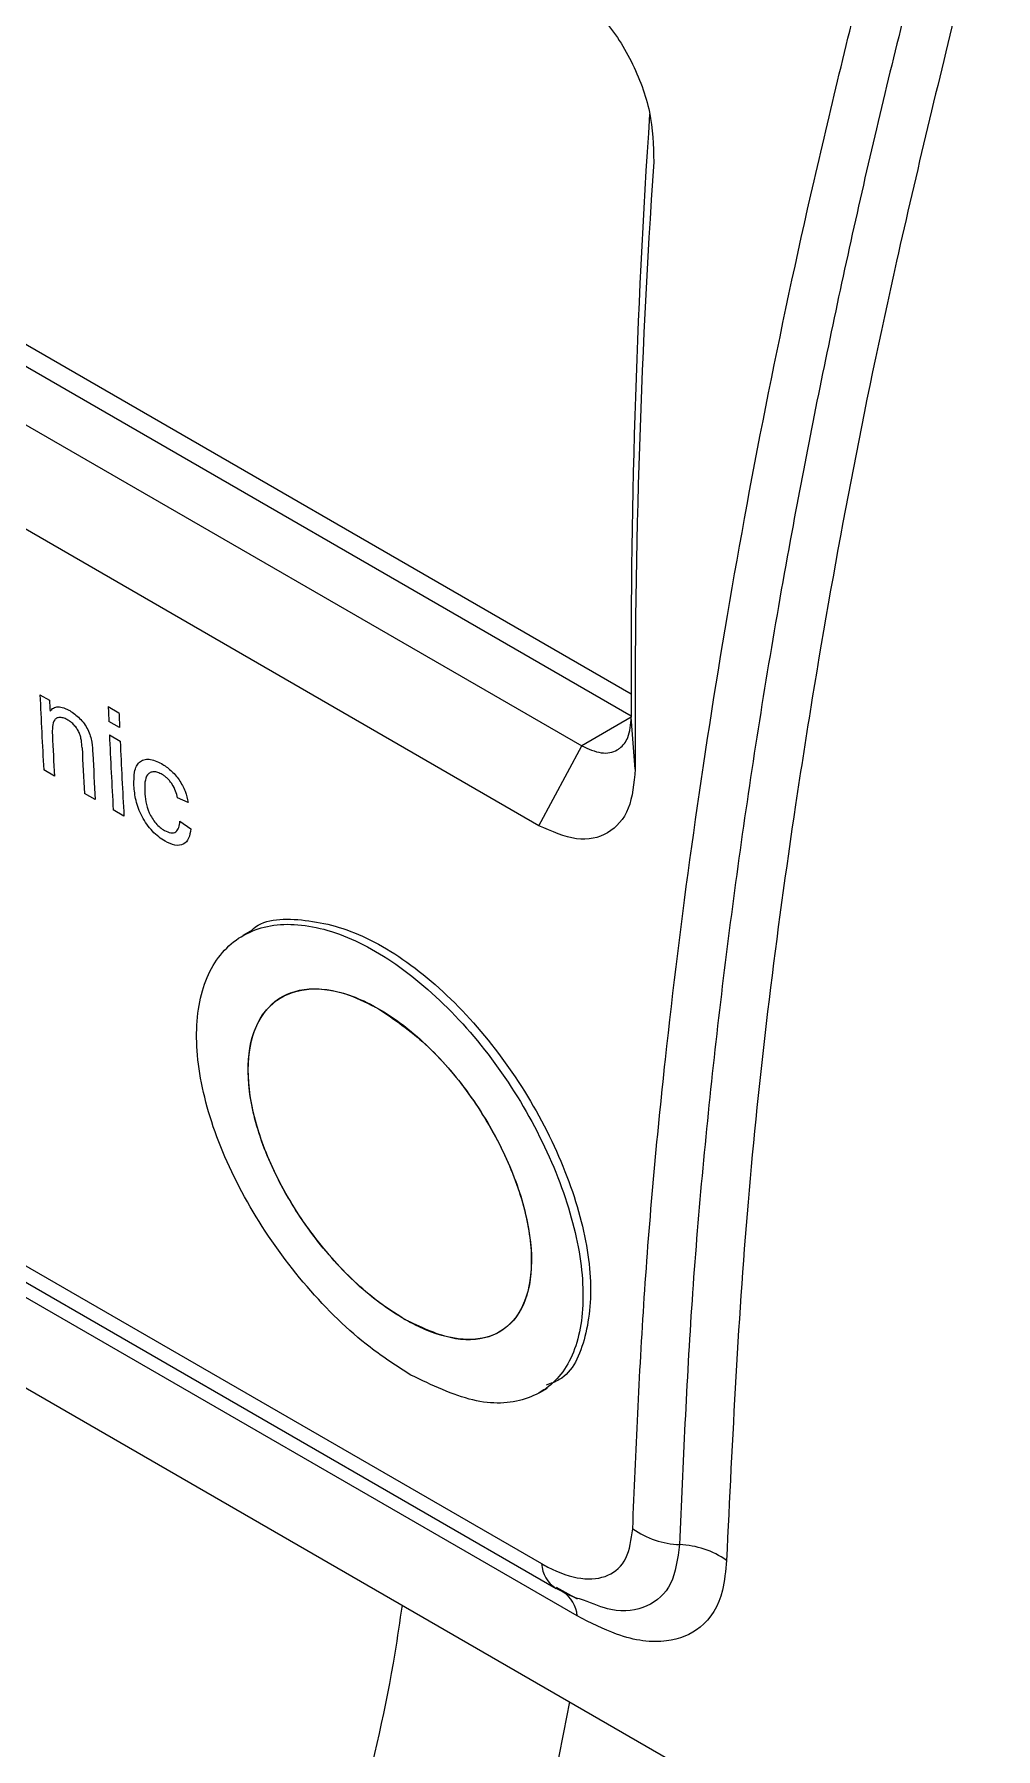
# Model space of a CAD drawing. Extents: x 75 to 2075, y 25 to 1460.
# Drawn here: x 1694.6 to 1732.4, y 731.2 to 798.8 of the extents above; entities that cross this region are included whole.
import ezdxf

# ---------------------------------------------------------------- set-up
doc = ezdxf.new("R2010")
doc.units = 0
doc.header["$LTSCALE"] = 5
doc.linetypes.add('SLD-KATı', pattern=[0])
doc.layers.get('0').update_dxf_attribs({"linetype": 'CONTINUOUS'})

msp = doc.modelspace()

# ---------------------------------------------------------------- linework, layer by layer
at = {"color": 7, "linetype": 'SLD-KATı'}
for p, q in [((1663.332, 804.388), (1718.087, 772.778)), ((1663.596, 803.374), (1718.093, 771.914)), ((1661.592, 802.218), (1716.14, 770.728)), ((1714.457, 767.582), (1659.909, 799.072)), ((1647.147, 772.631), (1736.041, 721.314)), ((1694.802, 772.739), (1695.18, 772.521)), ((1697.49, 772.274), (1697.915, 772.029)), ((1718.248, 769.804), (1718.093, 771.855)), ((1697.939, 771.445), (1697.515, 771.69)), ((1697.538, 771.159), (1697.963, 770.914)), ((1714.457, 767.582), (1716.14, 770.728)), ((1695.375, 769.534), (1694.951, 769.779)), ((1696.979, 768.608), (1696.554, 768.853)), ((1700.646, 768.489), (1700.224, 768.681)), ((1698.111, 767.954), (1697.686, 768.2)), ((1700.316, 767.755), (1700.743, 767.457)), ((1664.571, 767.376), (1714.561, 738.518)), ((1665.141, 766.397), (1715.131, 737.539)), ((1715.966, 736.456), (1665.976, 765.315)), ((1703.097, 763.424), (1702.799, 763.252)), ((1714.49, 745.258), (1714.794, 745.434)), ((1715.265, 737.475), (1715.131, 737.539)), ((1715.138, 737.585), (1715.963, 737.138))]:
    msp.add_line(p, q, dxfattribs=at)
at = {"color": 8, "linetype": 'SLD-KATı'}
msp.add_line((1718.093, 771.855), (1716.14, 770.728), dxfattribs=at)
at = {"color": 7, "linetype": 'SLD-KATı', "flags": 128}
msp.add_lwpolyline([(1715.399, 737.41), (1715.399, 737.411), (1715.265, 737.475)], dxfattribs=at)
at = {"color": 7, "linetype": 'SLD-KATı'}
for centre, radius, start, end in [((2036.49, 774.064), 318.405, 176.12132, 180.39735), ((2039.011, 772.029), 320.771, 176.12132, 180.39735), ((1973.722, 785.227), 279.199, 182.56367, 183.17186), ((1976.288, 785.112), 281.39, 182.56457, 182.651), ((1980.43, 783.828), 283.175, 182.33838, 182.45672), ((1980.854, 783.583), 283.175, 182.33838, 182.45672), ((1972.991, 784.921), 278.042, 182.83966, 183.17251), ((1976.458, 783.648), 279.199, 182.56367, 183.17186), ((1974.328, 784.249), 278.2, 182.80196, 183.17244), ((1974.764, 784.005), 278.211, 182.79924, 183.17244), ((1976.882, 783.403), 279.199, 182.56367, 183.17186), ((1720.135, 742.724), 3.459, 234.96235, 267.72013), ((1719.867, 735.815), 3.454, 55.06124, 87.83572)]:
    msp.add_arc(centre, radius, start, end, dxfattribs=at)
at = {"color": 8, "linetype": 'SLD-KATı'}
for centre, radius, start, end in [((1715.817, 738.594), 1.259, 183.47053, 236.94751), ((1714.721, 736.363), 1.248, 4.30364, 57.08993)]:
    msp.add_arc(centre, radius, start, end, dxfattribs=at)
at = {"color": 7, "linetype": 'SLD-KATı'}
for points, knots in [([(1718.149, 739.891), (1718.275, 742.911), (1718.527, 748.955), (1719.589, 760.682), (1721.61, 775.246), (1724.492, 789.919), (1726.717, 798.971), (1727.456, 801.978)], [0, 0, 0, 0, 0.1565718, 0.3133921, 0.5875238, 0.862996, 1, 1, 1, 1]), ([(1729.25, 801.172), (1728.878, 799.68), (1727.76, 795.202), (1726.098, 787.83), (1724.247, 778.52), (1722.627, 768.794), (1721.322, 758.704), (1720.396, 748.82), (1720.13, 742.453), (1719.998, 739.267)], [0, 0, 0, 0, 0.0680451, 0.2041507, 0.3404193, 0.5045916, 0.6690503, 0.8343789, 1, 1, 1, 1]), ([(1715.462, 800.645), (1715.964, 800.281), (1716.966, 799.553), (1718.155, 797.726), (1718.928, 795.663), (1718.959, 794.374), (1718.975, 793.727)], [0, 0, 0, 0, 0.2491232, 0.4985446, 0.7485763, 1, 1, 1, 1]), ([(1731.045, 800.371), (1730.184, 796.841), (1727.884, 787.407), (1725.869, 776.812), (1723.963, 764.624), (1722.529, 753.091), (1722.073, 743.462), (1721.845, 738.647)], [0, 0, 0, 0, 0.1618866, 0.4325107, 0.5001292, 0.7500647, 1, 1, 1, 1]), ([(1695.199, 772.097), (1695.242, 772.142), (1695.329, 772.231), (1695.517, 772.275), (1695.7, 772.241), (1695.855, 772.179), (1695.933, 772.136), (1695.973, 772.115)], [0, 0, 0, 0, 0.250013, 0.499793, 0.749542, 0.874742, 1, 1, 1, 1]), ([(1695.906, 771.74), (1695.854, 771.767), (1695.751, 771.822), (1695.603, 771.853), (1695.476, 771.833), (1695.346, 771.734), (1695.283, 771.49), (1695.288, 771.261), (1695.29, 771.147)], [0, 0, 0, 0, 0.125219, 0.250277, 0.375255, 0.500174, 0.749456, 1, 1, 1, 1]), ([(1695.973, 772.115), (1696.106, 772.024), (1696.306, 771.887), (1696.545, 771.607), (1696.696, 771.367), (1696.793, 771.114), (1696.864, 770.79), (1696.876, 770.567), (1696.885, 770.418)], [0, 0, 0, 0, 0.249218, 0.374884, 0.49917, 0.624161, 0.749348, 1, 1, 1, 1]), ([(1716.14, 770.728), (1716.403, 770.609), (1716.929, 770.371), (1717.404, 770.476), (1717.746, 770.704), (1718.025, 771.051), (1718.069, 771.57), (1718.093, 771.855)], [0, 0, 0, 0, 0.2503398, 0.4998377, 0.5449295, 0.7501794, 1, 1, 1, 1]), ([(1696.461, 770.65), (1696.455, 770.744), (1696.445, 770.891), (1696.405, 771.094), (1696.348, 771.254), (1696.264, 771.405), (1696.155, 771.544), (1696.033, 771.66), (1695.948, 771.714), (1695.906, 771.74)], [0, 0, 0, 0, 0.250352, 0.386459, 0.50029, 0.625047, 0.74871, 0.874825, 1, 1, 1, 1]), ([(1698.505, 769.162), (1698.503, 769.348), (1698.501, 769.63), (1698.594, 769.928), (1698.715, 770.097), (1698.886, 770.191), (1699.169, 770.224), (1699.424, 770.105), (1699.593, 770.025)], [0, 0, 0, 0, 0.250305, 0.380249, 0.500707, 0.625681, 0.750986, 1, 1, 1, 1]), ([(1699.593, 770.025), (1699.715, 769.945), (1699.957, 769.786), (1700.239, 769.46), (1700.418, 769.169), (1700.558, 768.862), (1700.611, 768.638), (1700.646, 768.489)], [0, 0, 0, 0, 0.2499955, 0.4994321, 0.6246771, 0.7499428, 1, 1, 1, 1]), ([(1718.248, 769.804), (1718.196, 769.253), (1718.091, 768.152), (1717.226, 767.197), (1715.972, 766.905), (1714.962, 767.356), (1714.457, 767.582)], [0, 0, 0, 0, 0.2508511, 0.5009857, 0.7503016, 1, 1, 1, 1]), ([(1699.731, 766.968), (1699.647, 767.021), (1699.478, 767.128), (1699.23, 767.357), (1699.007, 767.632), (1698.817, 767.938), (1698.675, 768.257), (1698.549, 768.678), (1698.522, 768.969), (1698.505, 769.162)], [0, 0, 0, 0, 0.125063, 0.250039, 0.375014, 0.500016, 0.624981, 0.750052, 1, 1, 1, 1]), ([(1699.616, 769.599), (1699.558, 769.628), (1699.442, 769.688), (1699.281, 769.713), (1699.144, 769.681), (1699.002, 769.569), (1698.922, 769.306), (1698.927, 769.053), (1698.929, 768.925)], [0, 0, 0, 0, 0.125136, 0.250203, 0.375259, 0.500335, 0.749592, 1, 1, 1, 1]), ([(1700.224, 768.681), (1700.201, 768.769), (1700.154, 768.944), (1700.042, 769.171), (1699.925, 769.333), (1699.827, 769.441), (1699.722, 769.532), (1699.651, 769.577), (1699.616, 769.599)], [0, 0, 0, 0, 0.250151, 0.499462, 0.62442, 0.749643, 0.874758, 1, 1, 1, 1]), ([(1698.929, 768.925), (1698.939, 768.793), (1698.961, 768.529), (1699.063, 768.16), (1699.219, 767.871), (1699.364, 767.67), (1699.533, 767.502), (1699.65, 767.427), (1699.708, 767.39)], [0, 0, 0, 0, 0.25043, 0.499831, 0.624836, 0.7499, 0.874899, 1, 1, 1, 1]), ([(1699.708, 767.39), (1699.792, 767.35), (1699.92, 767.289), (1700.064, 767.299), (1700.189, 767.348), (1700.284, 767.5), (1700.306, 767.67), (1700.316, 767.755)], [0, 0, 0, 0, 0.246956, 0.375105, 0.499905, 0.749467, 1, 1, 1, 1]), ([(1700.743, 767.457), (1700.723, 767.326), (1700.683, 767.063), (1700.466, 766.825), (1700.131, 766.777), (1699.865, 766.904), (1699.731, 766.968)], [0, 0, 0, 0, 0.250533, 0.500246, 0.749984, 1, 1, 1, 1]), ([(1709.408, 745.947), (1710.245, 745.548), (1711.918, 744.749), (1714.016, 744.845), (1715.521, 745.923), (1716.267, 747.964), (1716.173, 750.733), (1715.243, 753.92), (1713.58, 757.15), (1711.36, 760.045), (1708.825, 762.275), (1706.249, 763.587), (1703.925, 763.839), (1702.122, 763.009), (1701.056, 761.199), (1700.859, 758.616), (1701.563, 755.549), (1703.09, 752.336), (1705.251, 749.355), (1707.479, 747.182), (1708.873, 746.29), (1709.408, 745.947)], [0, 0, 0, 0, 0.05328, 0.106553, 0.160041, 0.213898, 0.26796, 0.321984, 0.375824, 0.42948, 0.48302, 0.53651, 0.589989, 0.64349, 0.697057, 0.750762, 0.804662, 0.858719, 0.912748, 0.966501, 1, 1, 1, 1]), ([(1703.101, 763.418), (1703.106, 763.424), (1703.552, 763.914), (1705.085, 763.976), (1707.468, 763.419), (1710.08, 761.723), (1712.521, 759.228), (1714.557, 756.18), (1715.964, 752.946), (1716.614, 749.865), (1716.375, 747.38), (1715.695, 745.876), (1714.915, 745.61), (1714.734, 745.549)], [0, 0, 0, 0, 0.001223, 0.108582, 0.21571, 0.322736, 0.429741, 0.536787, 0.643968, 0.751426, 0.859276, 0.96744, 1, 1, 1, 1]), ([(1709.162, 748.139), (1709.777, 747.846), (1711.006, 747.26), (1712.553, 747.336), (1713.665, 748.133), (1714.217, 749.635), (1714.148, 751.665), (1713.462, 754), (1712.232, 756.364), (1710.595, 758.482), (1708.731, 760.114), (1706.844, 761.075), (1705.147, 761.263), (1703.834, 760.659), (1703.06, 759.335), (1702.92, 757.441), (1703.434, 755.189), (1704.547, 752.828), (1706.124, 750.637), (1707.75, 749.043), (1708.771, 748.389), (1709.162, 748.139)], [0, 0, 0, 0, 0.053318, 0.106629, 0.160122, 0.21394, 0.267967, 0.321997, 0.375878, 0.429572, 0.483122, 0.536593, 0.590046, 0.643534, 0.697122, 0.75087, 0.804804, 0.858854, 0.91284, 0.966563, 1, 1, 1, 1]), ([(1708.137, 760.372), (1707.748, 760.57), (1706.74, 761.083), (1705.235, 761.261), (1703.892, 760.705), (1703.086, 759.405), (1702.916, 757.525), (1703.406, 755.283), (1704.489, 752.938), (1706.032, 750.747), (1707.857, 748.944), (1709.761, 747.722), (1711.53, 747.222), (1712.968, 747.512), (1713.911, 748.567), (1714.259, 750.267), (1713.981, 752.418), (1713.111, 754.78), (1711.742, 757.068), (1710.017, 759.088), (1708.763, 759.944), (1708.137, 760.372)], [0, 0, 0, 0, 0.033566, 0.087155, 0.140906, 0.194842, 0.248893, 0.302875, 0.356595, 0.41, 0.463214, 0.516535, 0.570152, 0.624074, 0.678126, 0.732109, 0.785918, 0.839552, 0.893059, 0.946529, 1, 1, 1, 1]), ([(1714.561, 738.518), (1714.642, 738.472), (1715.185, 738.169), (1716.155, 737.844), (1717.23, 737.972), (1717.973, 738.64), (1718.091, 739.474), (1718.149, 739.891)], [0, 0, 0, 0, 0.042195, 0.280587, 0.519873, 0.759635, 1, 1, 1, 1]), ([(1721.845, 738.647), (1721.807, 738.238), (1721.704, 737.119), (1720.944, 735.924), (1719.493, 735.331), (1717.77, 735.536), (1716.49, 736.189), (1715.966, 736.456)], [0, 0, 0, 0, 0.1396781, 0.3820586, 0.5947594, 0.8341904, 1, 1, 1, 1]), ([(1716.216, 737.083), (1716.003, 737.141), (1715.698, 737.224), (1715.366, 737.416), (1715.265, 737.475)], [0, 0, 0, 0, 0.696523, 1, 1, 1, 1]), ([(1709.063, 736.888), (1708.972, 736.255), (1708.577, 733.513), (1707.505, 728.902), (1705.786, 722.906), (1703.656, 717.298), (1701.139, 712.132), (1698.54, 707.848), (1696.002, 704.382), (1693.648, 701.647), (1691.269, 699.236), (1688.32, 696.64), (1684.256, 693.695), (1679.204, 690.903), (1673.805, 688.725), (1668.602, 687.227), (1663.109, 686.152), (1657.304, 685.531), (1650.712, 685.376), (1644.03, 685.757), (1637.294, 686.643), (1631.099, 687.869), (1625.198, 689.397), (1620.268, 690.972), (1616.108, 692.521), (1612.601, 693.992), (1609.437, 695.511), (1606.731, 696.994), (1604.577, 698.334), (1602.984, 699.528), (1602.084, 700.351), (1601.724, 700.752), (1601.615, 700.891), (1601.609, 700.877), (1601.608, 700.873)], [0, 0, 0, 0, 0.015742, 0.068116, 0.114576, 0.165465, 0.209593, 0.247628, 0.279191, 0.305242, 0.326583, 0.352293, 0.388611, 0.431174, 0.470609, 0.507016, 0.541106, 0.584516, 0.626198, 0.676632, 0.721863, 0.766703, 0.80821, 0.848129, 0.873761, 0.899794, 0.926093, 0.945032, 0.962454, 0.978286, 0.986314, 0.994303, 0.998156, 1, 1, 1, 1]), ([(1604.675, 705.819), (1604.357, 705.846), (1603.273, 705.94), (1601.669, 705.91), (1599.988, 705.748), (1598.753, 705.477), (1597.671, 705.098), (1596.467, 704.451), (1595.107, 703.099), (1594.297, 700.875), (1594.714, 698.394), (1596.105, 696.208), (1598.064, 694.291), (1600.299, 692.607), (1603.54, 690.54), (1607.978, 688.217), (1613.816, 685.7), (1620.447, 683.343), (1627.458, 681.373), (1634.265, 679.925), (1640.452, 678.998), (1646.177, 678.453), (1652.073, 678.242), (1658.536, 678.448), (1664.553, 679.149), (1669.673, 680.173), (1673.531, 681.2), (1677.895, 682.64), (1683.055, 684.826), (1688.522, 687.942), (1693.306, 691.455), (1697.443, 695.202), (1701.263, 699.445), (1705.188, 704.835), (1708.85, 711.337), (1711.943, 718.729), (1713.85, 724.956), (1715.022, 729.717), (1715.466, 732.004), (1715.673, 733.073)], [0, 0, 0, 0, 0.008557, 0.029243, 0.045013, 0.056912, 0.065683, 0.077211, 0.09041, 0.106051, 0.123764, 0.140448, 0.156148, 0.171751, 0.18763, 0.21902, 0.252832, 0.291738, 0.334156, 0.373221, 0.406781, 0.437124, 0.468899, 0.503822, 0.543075, 0.567644, 0.588774, 0.60798, 0.6424, 0.679931, 0.711022, 0.740918, 0.773881, 0.808702, 0.857298, 0.907122, 0.955421, 0.979171, 1, 1, 1, 1])]:
    msp.add_open_spline(points, degree=3, knots=knots, dxfattribs=at)
at = {"color": 8, "linetype": 'SLD-KATı'}
msp.add_open_spline([(1719.998, 739.267), (1719.921, 738.713), (1719.767, 737.604), (1718.773, 736.754), (1717.548, 736.54), (1716.584, 736.933), (1716.216, 737.083)], degree=3, knots=[0, 0, 0, 0, 0.2769902, 0.5538859, 0.8295998, 1, 1, 1, 1], dxfattribs=at)

doc.saveas('drawing.dxf')
